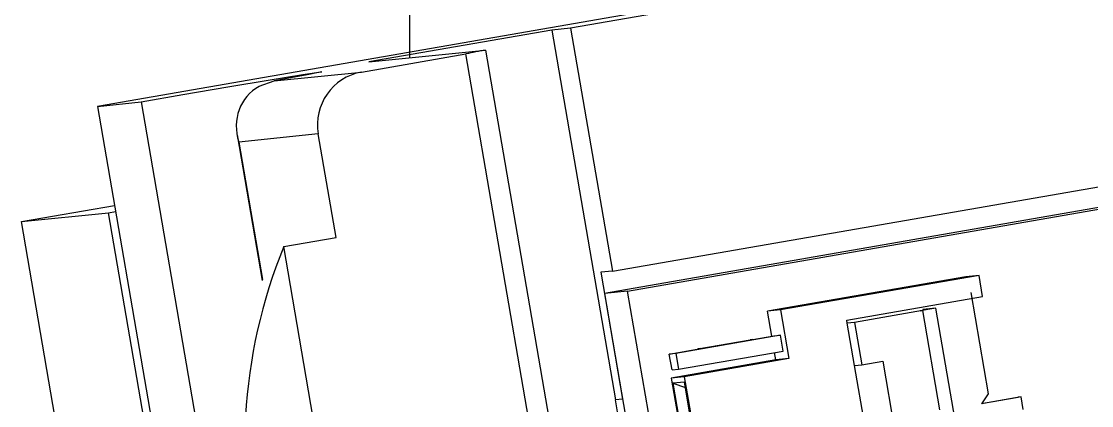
# Model space of a CAD drawing. Header units: millimetres. Extents: x 15 to 1184, y 5 to 836.
# Drawn here: x 813.96 to 823.96, y 618.45 to 622.03 of the extents above; entities that cross this region are included whole.
import ezdxf

# ---------------------------------------------------------------- set-up
doc = ezdxf.new("R2010")
doc.units = ezdxf.units.MM
doc.layers.get('0').update_dxf_attribs({"lineweight": 18})

msp = doc.modelspace()

# ---------------------------------------------------------------- linework, layer by layer
at = {"color": 7, "linetype": 'Continuous', "lineweight": 25}
for p, q in [((832.2449, 624.2856), (814.6742, 621.2359)), ((828.8547, 623.66), (819.0932, 621.9657)), ((817.5896, 622.0932), (817.5884, 621.6898)), ((818.9172, 621.9479), (817.2089, 621.6514)), ((819.0932, 621.9657), (818.9172, 621.9479)), ((818.9172, 621.9479), (819.5112, 618.4988)), ((819.0932, 621.9657), (819.4835, 619.6992)), ((817.1395, 621.5561), (818.1156, 621.7255)), ((817.2089, 621.6514), (818.2984, 621.7617)), ((822.5282, 596.1039), (818.1156, 621.7255)), ((818.2984, 621.7617), (821.1835, 605.0091)), ((816.3245, 621.4736), (817.1395, 621.5561)), ((816.185, 621.4233), (816.3245, 621.4736)), ((819.4835, 619.6992), (829.245, 621.3934)), ((814.6742, 621.2359), (815.083, 621.2773)), ((814.6742, 621.2359), (816.0354, 613.3317)), ((815.083, 621.2773), (816.3559, 613.8864)), ((819.6258, 619.513), (829.3625, 621.203)), ((829.1459, 621.1811), (819.4092, 619.4911)), ((815.9782, 620.9703), (816.2123, 619.611)), ((816.7363, 620.9787), (815.9944, 620.9035)), ((815.9944, 620.9035), (816.215, 619.6223)), ((816.9026, 620.0131), (816.7363, 620.9787)), ((813.9639, 620.1613), (814.8332, 620.3122)), ((813.9639, 620.1613), (814.7762, 620.2436)), ((814.7762, 620.2436), (814.8431, 620.2552)), ((815.9686, 613.3198), (814.7762, 620.2436)), ((815.1678, 613.1711), (813.9639, 620.1613)), ((816.4145, 619.9284), (816.9026, 620.0131)), ((820.5759, 595.765), (816.4145, 619.9284)), ((819.4835, 619.6992), (819.3752, 619.6882)), ((819.3752, 619.6882), (819.5789, 618.5056)), ((822.7858, 619.6466), (820.9311, 619.3247)), ((822.9077, 619.659), (821.053, 619.3371)), ((822.9077, 619.659), (822.7858, 619.6466)), ((822.9416, 619.4619), (822.9077, 619.659)), ((819.6258, 619.513), (819.4092, 619.4911)), ((822.0893, 605.2088), (819.6258, 619.513)), ((822.8316, 619.5009), (822.9945, 618.5548)), ((819.4092, 619.4911), (821.8753, 605.1717)), ((821.6726, 619.2416), (822.9416, 619.4619)), ((821.053, 619.3371), (820.9311, 619.3247)), ((820.9713, 619.0917), (820.9311, 619.3247)), ((821.053, 619.3371), (821.131, 618.8837)), ((822.3796, 619.3305), (821.7451, 619.2204)), ((822.5058, 619.3539), (822.3593, 619.3285)), ((822.3593, 619.3285), (822.3796, 619.3305)), ((822.3796, 619.3305), (822.5392, 618.4042)), ((822.5058, 619.3539), (822.3839, 619.3415)), ((823.2768, 614.877), (822.5058, 619.3539)), ((821.6775, 619.2135), (821.6726, 619.2416)), ((821.7451, 619.2204), (821.6775, 619.2135)), ((821.7453, 618.8194), (821.6775, 619.2135)), ((821.7451, 619.2204), (821.813, 618.8262)), ((821.0522, 619.1014), (820.0761, 618.9319)), ((820.9913, 619.0952), (821.0522, 619.1014)), ((821.0777, 618.9535), (821.0522, 619.1014)), ((820.2809, 618.9738), (820.769, 619.0586)), ((820.7961, 619.0613), (820.769, 619.0586)), ((820.7961, 619.0613), (820.9913, 619.0952)), ((820.0152, 618.9258), (820.308, 618.9766)), ((820.0761, 618.9319), (820.0152, 618.9258)), ((820.0406, 618.7779), (820.0152, 618.9258)), ((820.0761, 618.9319), (820.1016, 618.7841)), ((820.1016, 618.7841), (821.0777, 618.9535)), ((820.308, 618.9766), (820.2809, 618.9738)), ((820.2813, 618.9719), (820.2809, 618.9738)), ((821.0092, 618.8714), (820.9975, 618.9396)), ((821.0092, 618.8714), (820.0331, 618.702)), ((821.131, 618.8837), (820.1549, 618.7143)), ((821.131, 618.8837), (821.0092, 618.8714)), ((821.7453, 618.8194), (821.813, 618.8262)), ((821.8406, 618.266), (821.7453, 618.8194)), ((821.813, 618.8262), (822.0083, 618.8601)), ((822.0083, 618.8601), (822.6435, 615.1716)), ((820.1549, 618.7143), (820.0331, 618.702)), ((820.0331, 618.702), (820.7255, 614.6814)), ((820.0406, 618.7779), (820.1016, 618.7841)), ((820.1549, 618.7143), (820.8473, 614.6937)), ((820.1566, 618.6644), (820.0483, 618.6534)), ((820.0483, 618.6534), (820.7238, 614.7313)), ((820.0483, 618.6534), (820.1654, 618.6136)), ((820.8321, 614.7423), (820.1566, 618.6644)), ((819.5789, 618.5056), (819.5112, 618.4988)), ((821.3441, 607.856), (819.5112, 618.4988)), ((822.9945, 618.5548), (822.93, 618.4624)), ((823.3009, 618.5268), (822.93, 618.4624)), ((822.9316, 618.4647), (823.2739, 618.5241)), ((823.3009, 618.5268), (823.2739, 618.5241)), ((823.3213, 618.4086), (823.3009, 618.5268))]:
    msp.add_line(p, q, dxfattribs=at)
msp.add_lwpolyline([(815.083, 621.2773), (815.4704, 621.3456), (815.8933, 621.4186), (816.2873, 621.4849), (816.5925, 621.5346), (816.7624, 621.56), (816.7711, 621.5574), (816.6173, 621.527), (816.3245, 621.4736)], dxfattribs=at)
for centre, radius, start, end in [((820.0518, 612.4182), 9.5066, 100.6283, 101.75108), ((817.2271, 621.0654), 0.4985, 100.12543, 190.02232), ((820.9542, 618.071), 4.905, 157.74811, 195.7818)]:
    msp.add_arc(centre, radius, start, end, dxfattribs=at)
msp.add_ellipse((816.4824, 620.9882), major_axis=(-0.4261, 0.3237), ratio=0.873178, start_param=5.918833, end_param=7.171806, dxfattribs=at)

doc.saveas('drawing.dxf')
